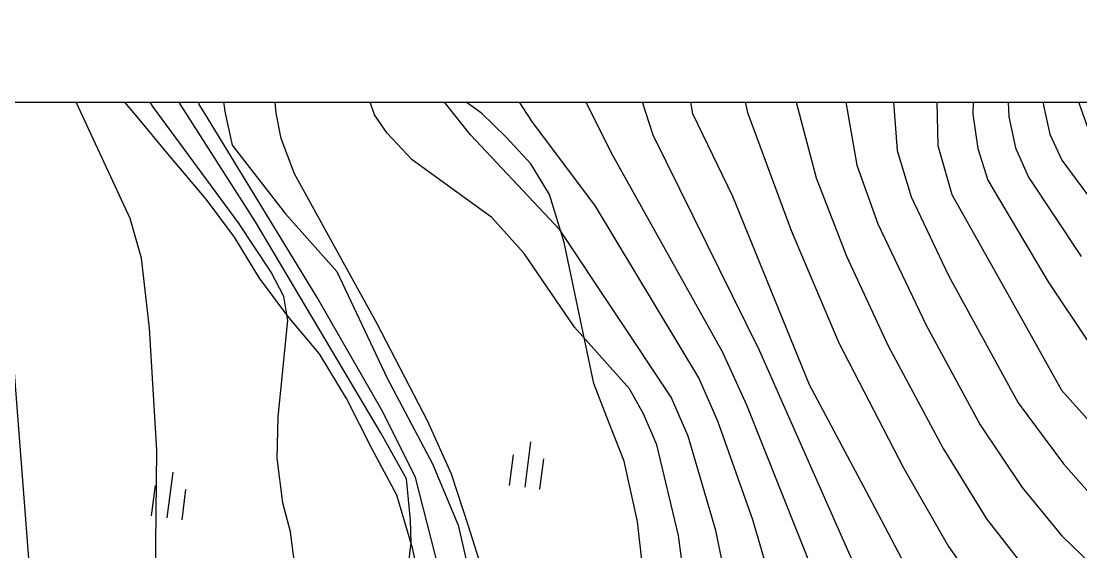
# Model space of a CAD drawing. Header units: millimetres. Extents: x 17638 to 18434, y 1103 to 1809.
# Drawn here: x 18075.7 to 18144.9, y 1522.9 to 1557.6 of the extents above; entities that cross this region are included whole.
import ezdxf
from ezdxf.xclip import XClip

# ---------------------------------------------------------------- set-up
doc = ezdxf.new("R2010")
doc.units = ezdxf.units.MM
doc.header["$LTSCALE"] = 10
doc.header["$MEASUREMENT"] = 0
doc.header["$XCLIPFRAME"] = 2
doc.layers.add('TX-PAPR', color=2, linetype='Continuous', plot=False)
doc.layers.add('TZ-BASE', color=253, linetype='Continuous')

# ---------------------------------------------------------------- blocks, each defined once
blk = doc.blocks.new('JD-CDFDG5GDCH4')
at = {"layer": 'TZ-BASE'}
for p, q in [((399.96, 74.23, -223.01), (398.981, 80.286, -223.01)), ((397.381, 72.847, -224.01), (395.155, 79.622, -224.01)), ((389.46, 73.764, -226.01), (386.054, 79.066, -226.01)), ((394.636, 71.709, -225.01), (390.935, 79.159, -225.01)), ((422.667, 78.118, -215.01), (422.835, 74.775, -215.01)), ((424.771, 77.988, -214.01), (425.165, 74.892, -214.01)), ((363.735, 74.029, -232.52), (361.397, 76.757, -232.52)), ((402.887, 77.343, -222.01), (403.532, 74.331, -222.01)), ((418.326, 77.242, -217.01), (418.235, 74.217, -217.01)), ((364.743, 74.716, -232.01), (363.804, 76.27, -232.01)), ((369.158, 76.127, -228.338), (369.455, 74.294, -228.338)), ((420.48, 76.643, -216.01), (420.571, 74.046, -216.01)), ((363.246, 67.415, -233.01), (359.423, 75.647, -233.01)), ((366.493, 74.908, -231.01), (366.26, 75.711, -231.01)), ((367.752, 74.839, -230.01), (367.772, 75.371, -230.01)), ((372.778, 74.288, -229.01), (372.665, 75.617, -229.01)), ((386.183, 74.284, -228.338), (384.495, 75.484, -228.338)), ((406.617, 75.353, -221.01), (408.017, 70.074, -221.01)), ((413.003, 75.584, -219.01), (413.29, 71.844, -219.01)), ((370.314, 67.134, -232.01), (364.743, 74.716, -232.01)), ((371.432, 67.195, -231.01), (366.493, 74.908, -231.01)), ((368.061, 74.374, -230.01), (367.752, 74.839, -230.01)), ((379.201, 74.175, -228.01), (378.843, 75.171, -228.01)), ((385.45, 72.872, -227.01), (383.521, 75.305, -227.01)), ((409.902, 75.212, -220.01), (410.66, 70.894, -220.01)), ((415.882, 75.039, -218.01), (415.953, 72.175, -218.01)), ((422.835, 74.775, -215.01), (423.265, 72.916, -215.01)), ((425.165, 74.892, -214.01), (425.823, 73.074, -214.01)), ((365.724, 71.623, -232.52), (363.735, 74.029, -232.52)), ((375.45, 62.267, -230.01), (368.061, 74.374, -230.01)), ((369.455, 74.294, -228.338), (369.92, 72.207, -228.338)), ((373.098, 72.635, -229.01), (372.778, 74.288, -229.01)), ((380.015, 72.979, -228.01), (379.201, 74.175, -228.01)), ((387.794, 72.716, -228.338), (386.183, 74.284, -228.338)), ((402.564, 68.844, -223.01), (399.96, 74.23, -223.01)), ((403.532, 74.331, -222.01), (406.382, 66.639, -222.01)), ((418.235, 74.217, -217.01), (418.55, 71.971, -217.01)), ((420.571, 74.046, -216.01), (421.02, 72.031, -216.01)), ((393.607, 68.22, -226.01), (389.46, 73.764, -226.01)), ((373.967, 70.333, -229.01), (373.098, 72.635, -229.01)), ((381.657, 71.243, -228.01), (380.015, 72.979, -228.01)), ((391.28, 66.666, -227.01), (385.45, 72.872, -227.01)), ((389.397, 70.979, -228.338), (387.794, 72.716, -228.338)), ((404.304, 58.808, -224.01), (397.381, 72.847, -224.01)), ((423.265, 72.916, -215.01), (424.043, 71.224, -215.01)), ((369.92, 72.207, -228.338), (373.382, 67.723, -228.338)), ((415.953, 72.175, -218.01), (416.861, 68.983, -218.01)), ((418.55, 71.971, -217.01), (419.212, 69.922, -217.01)), ((421.02, 72.031, -216.01), (421.859, 70.103, -216.01)), ((368.214, 68.662, -232.52), (365.724, 71.623, -232.52)), ((386.859, 67.482, -228.01), (381.657, 71.243, -228.01)), ((401.932, 58.674, -225.01), (394.636, 71.709, -225.01)), ((413.29, 71.844, -219.01), (414.217, 68.827, -219.01)), ((424.043, 71.224, -215.01), (427.263, 66.838, -215.01)), ((390.616, 68.981, -228.338), (389.397, 70.979, -228.338)), ((410.66, 70.894, -220.01), (412.028, 67.057, -220.01)), ((379.381, 60.539, -229.01), (373.967, 70.333, -229.01)), ((408.017, 70.074, -221.01), (409.99, 64.957, -221.01)), ((419.212, 69.922, -217.01), (423.139, 63.273, -217.01)), ((421.859, 70.103, -216.01), (425.292, 64.932, -216.01)), ((370.059, 66.184, -232.52), (368.214, 68.662, -232.52)), ((391.56, 65.849, -228.338), (390.616, 68.981, -228.338)), ((407.576, 56.559, -223.01), (402.564, 68.844, -223.01)), ((414.217, 68.827, -219.01), (416.654, 63.689, -219.01)), ((416.861, 68.983, -218.01), (421.508, 60.699, -218.01)), ((400.347, 57.009, -226.01), (393.607, 68.22, -226.01)), ((363.999, 64.828, -233.01), (363.246, 67.415, -233.01)), ((372.462, 63.905, -232.01), (370.314, 67.134, -232.01)), ((379.621, 53.388, -231.01), (371.432, 67.195, -231.01)), ((373.382, 67.723, -228.338), (376.75, 63.958, -228.338)), ((388.97, 65.128, -228.01), (386.859, 67.482, -228.01)), ((412.028, 67.057, -220.01), (415.183, 60.443, -220.01)), ((398.561, 55.761, -227.01), (391.28, 66.666, -227.01)), ((406.382, 66.639, -222.01), (409.498, 59.308, -222.01)), ((371.684, 63.513, -232.52), (370.059, 66.184, -232.52)), ((393.511, 56.65, -228.338), (391.56, 65.849, -228.338)), ((392.243, 60.326, -228.01), (388.97, 65.128, -228.01)), ((364.523, 60.245, -233.01), (363.999, 64.828, -233.01)), ((409.99, 64.957, -221.01), (412.698, 59.107, -221.01)), ((373.283, 62.33, -232.01), (372.462, 63.905, -232.01)), ((376.75, 63.958, -228.338), (380.026, 56.998, -228.338)), ((416.654, 63.689, -219.01), (421.192, 55.377, -219.01)), ((373.548, 61.031, -232.52), (371.684, 63.513, -232.52)), ((423.139, 63.273, -217.01), (425.865, 59.214, -217.01)), ((373.54, 60.749, -232.01), (373.283, 62.33, -232.01)), ((379.763, 54.748, -230.01), (375.45, 62.267, -230.01)), ((375.606, 58.576, -232.52), (373.548, 61.031, -232.52)), ((364.986, 52.289, -233.01), (364.523, 60.245, -233.01)), ((372.916, 54.473, -232.01), (373.54, 60.749, -232.01)), ((382.669, 54.176, -229.01), (379.381, 60.539, -229.01)), ((395.835, 56.307, -228.01), (392.243, 60.326, -228.01)), ((415.183, 60.443, -220.01), (418.708, 53.948, -220.01)), ((421.508, 60.699, -218.01), (424.006, 56.205, -218.01)), ((357.205, 38.127, -234.01), (355.57, 59.066, -234.01)), ((412.142, 41.116, -224.01), (404.304, 58.808, -224.01)), ((409.498, 59.308, -222.01), (413.704, 51.151, -222.01)), ((412.698, 59.107, -221.01), (416.293, 52.393, -221.01)), ((377.362, 55.656, -232.52), (375.606, 58.576, -232.52)), ((403.49, 55.234, -225.01), (401.932, 58.674, -225.01)), ((380.026, 56.998, -228.338), (382.987, 51.398, -228.338)), ((401.597, 54.188, -226.01), (400.347, 57.009, -226.01)), ((394.503, 54.061, -228.338), (393.511, 56.65, -228.338)), ((396.746, 54.672, -228.01), (395.835, 56.307, -228.01)), ((411.469, 49.25, -223.01), (407.576, 56.559, -223.01)), ((424.006, 56.205, -218.01), (428.233, 51.488, -218.01)), ((379.041, 52.37, -232.52), (377.362, 55.656, -232.52)), ((399.661, 53.21, -227.01), (398.561, 55.761, -227.01)), ((421.192, 55.377, -219.01), (424.147, 51.409, -219.01)), ((381.875, 50.503, -230.01), (379.763, 54.748, -230.01)), ((397.617, 52.635, -228.01), (396.746, 54.672, -228.01)), ((408.467, 42.726, -225.01), (403.49, 55.234, -225.01)), ((372.849, 51.77, -232.01), (372.916, 54.473, -232.01)), ((384.211, 50.722, -229.01), (382.669, 54.176, -229.01)), ((395.491, 51.567, -228.338), (394.503, 54.061, -228.338)), ((403.875, 47.754, -226.01), (401.597, 54.188, -226.01)), ((418.708, 53.948, -220.01), (421.44, 49.869, -220.01)), ((381.277, 50.429, -231.01), (379.621, 53.388, -231.01)), ((389.382, 52.845, -229.014), (389, 49.87, -229.014)), ((399.03, 46.731, -228.01), (397.617, 52.635, -228.01)), ((401.468, 47.059, -227.01), (399.661, 53.21, -227.01)), ((364.911, 43.446, -233.01), (364.986, 52.289, -233.01)), ((380.649, 49.359, -232.52), (379.041, 52.37, -232.52)), ((388.008, 49.997, -229.014), (388.263, 51.981, -229.014)), ((416.293, 52.393, -221.01), (419.13, 47.816, -221.01)), ((373.222, 48.862, -232.01), (372.849, 51.77, -232.01)), ((382.987, 51.398, -228.338), (384.646, 47.392, -228.338)), ((389.991, 49.743, -229.014), (390.246, 51.726, -229.014)), ((396.344, 47.634, -228.338), (395.491, 51.567, -228.338)), ((424.147, 51.409, -219.01), (426.482, 48.776, -219.01)), ((366.03, 50.855, -233.327), (365.647, 47.879, -233.327)), ((383.407, 44.472, -230.01), (381.875, 50.503, -230.01)), ((385.339, 47.337, -229.01), (384.211, 50.722, -229.01)), ((413.704, 51.151, -222.01), (416.653, 46.013, -222.01)), ((364.656, 48.006, -233.327), (364.91, 49.99, -233.327)), ((381.54, 47.731, -231.01), (381.277, 50.429, -231.01)), ((421.44, 49.869, -220.01), (424.026, 46.729, -220.01)), ((366.639, 47.752, -233.327), (366.894, 49.735, -233.327)), ((381.7, 45.83, -232.52), (380.649, 49.359, -232.52)), ((414.826, 42.888, -223.01), (411.469, 49.25, -223.01)), ((373.708, 46.966, -232.01), (373.222, 48.862, -232.01)), ((381.595, 46.255, -231.01), (381.54, 47.731, -231.01)), ((405.561, 42.016, -226.01), (403.875, 47.754, -226.01)), ((419.13, 47.816, -221.01), (421.424, 44.863, -221.01)), ((384.646, 47.392, -228.338), (385.936, 41.907, -228.338)), ((386.487, 43.668, -229.01), (385.339, 47.337, -229.01)), ((396.679, 44.731, -228.338), (396.344, 47.634, -228.338)), ((402.598, 41.563, -227.01), (401.468, 47.059, -227.01)), ((374.106, 43.871, -232.01), (373.708, 46.966, -232.01)), ((399.619, 42.32, -228.01), (399.03, 46.731, -228.01)), ((424.026, 46.729, -220.01), (427.26, 43.59, -220.01)), ((381.275, 43.766, -231.01), (381.595, 46.255, -231.01)), ((382.414, 42.564, -232.52), (381.7, 45.83, -232.52)), ((416.653, 46.013, -222.01), (418.374, 43.556, -222.01))]:
    blk.add_line(p, q, dxfattribs=at)

msp = doc.modelspace()

# ---------------------------------------------------------------- linework, layer by layer
at = {"layer": 'TX-PAPR', "elevation": 393.01, "flags": 128}
msp.add_lwpolyline([(17721.109, 1552.283), (18419.599, 1552.283), (18419.599, 1402.283), (17718.088, 1402.283), (17721.109, 1552.283)], dxfattribs=at)

# ---------------------------------------------------------------- block references
at = {"layer": 'TZ-BASE'}
ref = msp.add_blockref('JD-CDFDG5GDCH4', (17719.599, 1477.283, 393.01), dxfattribs=at)
XClip(ref).set_block_clipping_path([(1.5103084745, 75), (700, 75), (700, -75), (-1.5103084745, -75)])

doc.saveas('drawing.dxf')
